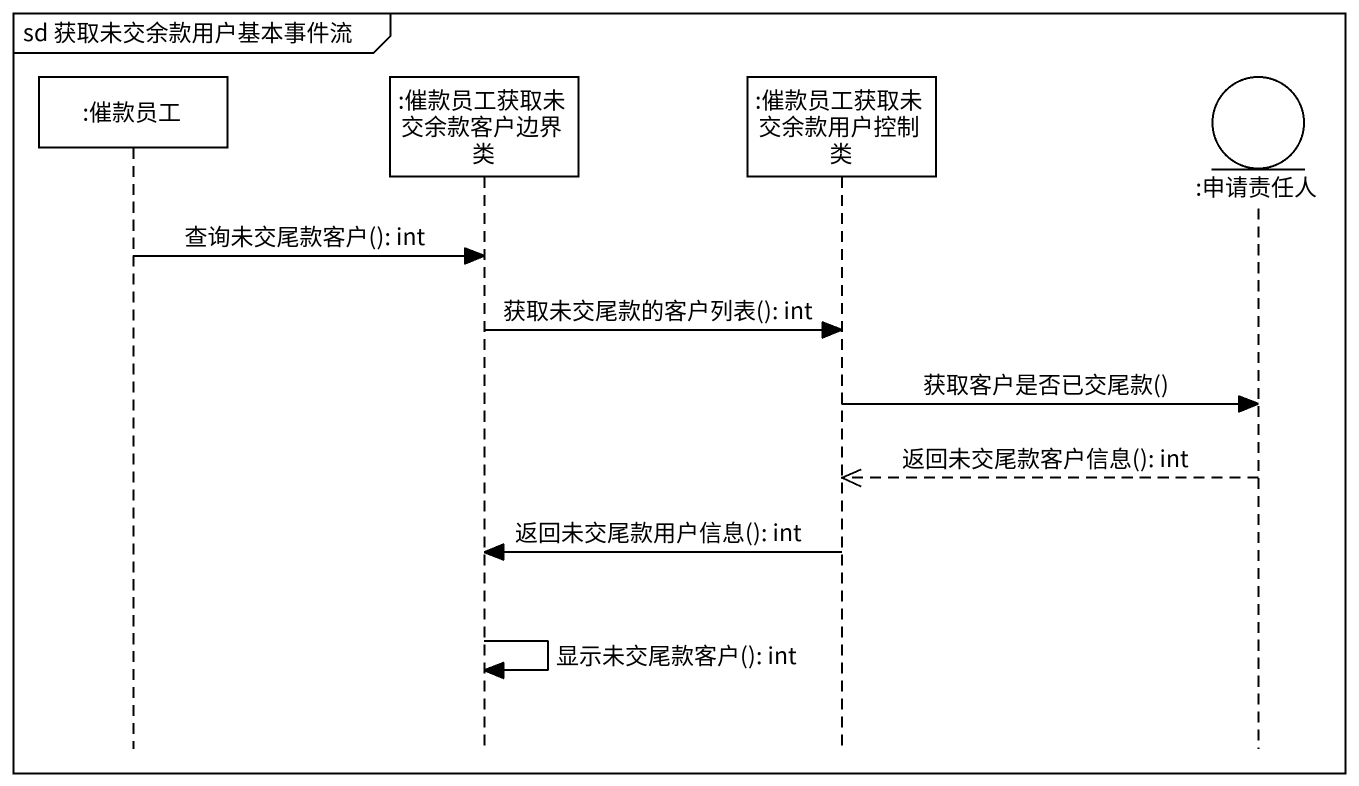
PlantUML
@startuml
mainframe sd 获取未交余款用户基本事件流
hide footbox
participant ":催款员工" as 催款员工
participant ":催款员工获取未交余款客户边界类" as 催款员工获取未交余款客户边界类
participant ":催款员工获取未交余款用户控制类" as 催款员工获取未交余款用户控制类
entity ":申请责任人" as 申请责任人

催款员工 -> 催款员工获取未交余款客户边界类 : 查询未交尾款客户(): int
催款员工获取未交余款客户边界类 -> 催款员工获取未交余款用户控制类 : 获取未交尾款的客户列表(): int
催款员工获取未交余款用户控制类 -> 申请责任人 : 获取客户是否已交尾款()
申请责任人 -->> 催款员工获取未交余款用户控制类 : 返回未交尾款客户信息(): int
催款员工获取未交余款用户控制类 -> 催款员工获取未交余款客户边界类 : 返回未交尾款用户信息(): int
催款员工获取未交余款客户边界类 -> 催款员工获取未交余款客户边界类 : 显示未交尾款客户(): int
@enduml
